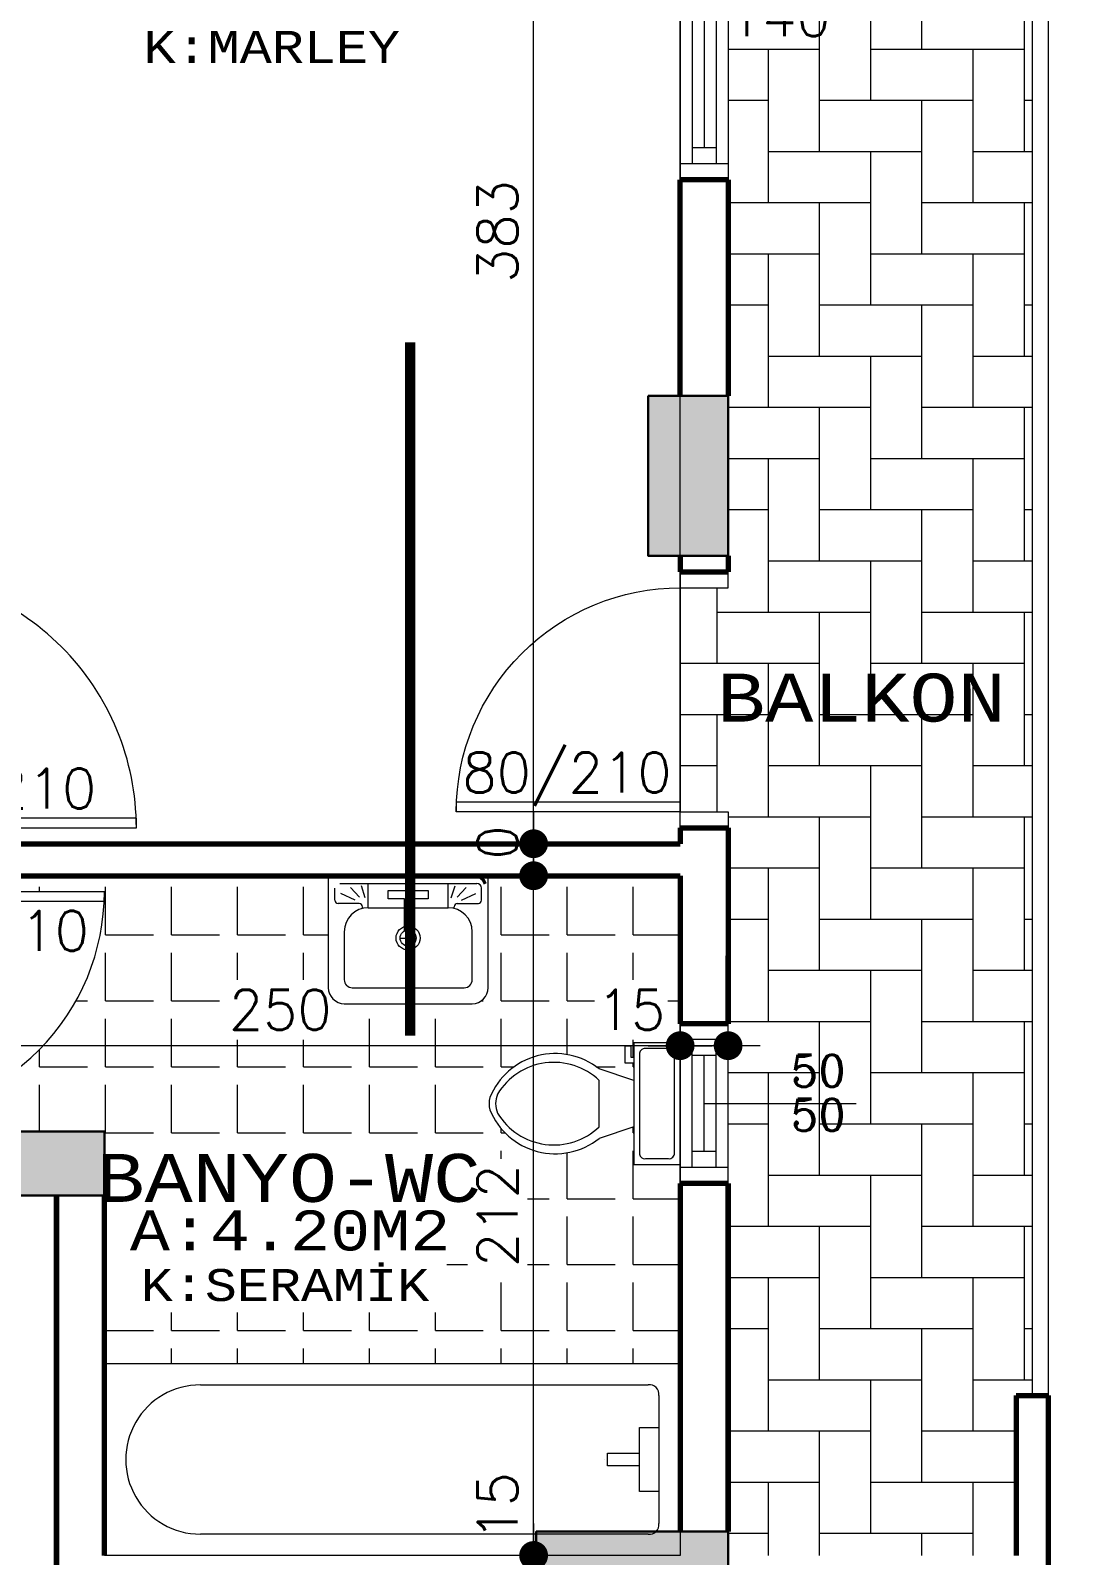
# Model space of a CAD drawing. Header units: millimetres. Extents: x 35860 to 71103, y -11298 to -8385.
# Drawn here: x 45705.3 to 46033.6, y -9990.9 to -9514.2 of the extents above; entities that cross this region are included whole.
import ezdxf
from ezdxf.enums import TextEntityAlignment as Align

# ---------------------------------------------------------------- set-up
doc = ezdxf.new("R2010")
doc.units = ezdxf.units.MM
doc.header["$MEASUREMENT"] = 0
doc.layers.get('0').update_dxf_attribs({"lineweight": 15})
doc.layers.get('Defpoints').update_dxf_attribs({"lineweight": 20})
for name, color, linetype, lineweight in [('02', 2, 'Continuous', 20), ('03_Yazı', 1, 'Continuous', 30), ('05', 4, 'Continuous', 50), ('07', 3, 'Continuous', 70), ('Aks&Tefriş', 5, 'Continuous', 20), ('Kolon', 6, 'Continuous', 30), ('Merd&Balkon', 40, 'Continuous', 20), ('Ölçü', 140, 'Continuous', 20)]:
    doc.layers.add(name, color=color, linetype=linetype, lineweight=lineweight)
doc.layers.add('Lay_X', color=45, linetype='Continuous', lineweight=13, plot=False)
doc.styles.add('0', font='txt.shx')
doc.styles.add('C', font='')
doc.styles.add('C3', font='', dxfattribs={"height": 15})
doc.styles.add('ROMANC', font='romanc', dxfattribs={"height": 0.11})
doc.styles.get('C').set_extended_font_data('Courier New Tur')
doc.styles.get('C3').set_extended_font_data('Courier New Tur')
doc.dimstyles.new('2', dxfattribs={"dimtxt": 12.5, "dimasz": 1, "dimexe": 0, "dimexo": 0, "dimgap": 5, "dimtad": 1, "dimdec": 0, "dimlfac": -1, "dimzin": 12, "dimdsep": 46, "dimtxsty": '0', "dimblk": 'DOT', "dimcen": 2.5, "dimse1": 1, "dimse2": 1, "dimclrd": 256, "dimclrt": 1, "dimadec": 0, "dimazin": 0, "dimtfac": 1, "dimtdec": 0, "dimtmove": 0, "dimatfit": 0, "dimldrblk": 'DOT', "dimfxl": 1, "dimtolj": 1, "dimtzin": 0, "dimlwd": -1, "dimarcsym": 0})
doc.dimstyles.new('_VI80I', dxfattribs={"dimtxt": 15, "dimasz": 1, "dimexe": 0, "dimexo": 100, "dimgap": 5, "dimtad": 1, "dimdec": 0, "dimlfac": -1, "dimzin": 12, "dimdsep": 46, "dimtxsty": '0', "dimblk1": 'DOT80_2', "dimblk2": 'DOT80_1', "dimsah": 1, "dimcen": 2.5, "dimse1": 1, "dimse2": 1, "dimclrd": 256, "dimclrt": 1, "dimadec": 8, "dimazin": 0, "dimtfac": 1, "dimtdec": 0, "dimtmove": 0, "dimatfit": 0, "dimldrblk": 'DOT', "dimfxl": 1, "dimtolj": 1, "dimtzin": 0, "dimlwd": -1, "dimarcsym": 0})

# ---------------------------------------------------------------- blocks, each defined once
blk = doc.blocks.new('P_X_D_1_15-120')
at = {"layer": '02'}
for p, q in [((-60, 0), (60, 0)), ((-55, -15), (-55, 0)), ((55, -15), (55, 0)), ((-55, -3.75), (55, -3.75)), ((-50, -11.25), (-50, -3.75)), ((-5, -11.25), (-5, -3.75)), ((0, -11.25), (0, -3.75)), ((5, -11.25), (5, -3.75)), ((50, -11.25), (50, -3.75)), ((-50, -7.5), (-5, -7.5)), ((0, -7.5), (0, -55)), ((5, -7.5), (50, -7.5)), ((-55, -11.25), (55, -11.25)), ((-60, -15), (60, -15))]:
    blk.add_line(p, q, dxfattribs=at)
at = {"layer": '07'}
for p, q in [((-60, -15), (-60, 0)), ((60, -15), (60, 0))]:
    blk.add_line(p, q, dxfattribs=at)
at = {"layer": '03_Yazı', "style": '0', "flags": 8}
for tag, p in [('120', (-2.5, -20)), ('140', (15.09, -20))]:
    blk.add_attdef(tag, text='', height=12.5, rotation=90, dxfattribs=at).set_placement(p, align=Align.RIGHT)
blk = doc.blocks.new('K_X_D_3_10-80')
at = {"layer": '02'}
blk.add_line((15, 0), (18, 0), dxfattribs=at)
for points in [[(10, 0), (15, 0), (15, 10), (10, 10)], [(90, 0), (85, 0), (85, 10), (90, 10)]]:
    blk.add_lwpolyline(points, dxfattribs=at)
blk.add_lwpolyline([(18, 0), (18, -70), (15, -70), (15, 0), (85, 0, -0.414214), (15, -70)], format="xyb", dxfattribs=at)
at = {"layer": '07'}
for p, q in [((10, 0), (10, 10)), ((90, 0), (90, 10))]:
    blk.add_line(p, q, dxfattribs=at)
at = {"layer": '03_Yazı', "style": '0', "flags": 8}
blk.add_attdef('80/210', text='', height=12.5, rotation=90, dxfattribs=at).set_placement((21, -2.71), align=Align.TOP_RIGHT)
blk = doc.blocks.new('K_X_D_1_10-90')
at = {"layer": '02'}
for points in [[(-100, 0), (-95, 0), (-95, 10), (-100, 10)], [(-10, 0), (-15, 0), (-15, 10), (-10, 10)]]:
    blk.add_lwpolyline(points, dxfattribs=at)
blk.add_lwpolyline([(-15, -80, -0.414214), (-95, 0), (-15, 0), (-15, -80), (-18, -80), (-18, 0)], format="xyb", dxfattribs=at)
at = {"layer": '07'}
for p, q in [((-100, 0), (-100, 10)), ((-10, 0), (-10, 10))]:
    blk.add_line(p, q, dxfattribs=at)
at = {"layer": '03_Yazı', "style": '0', "flags": 8}
blk.add_attdef('90/210', text='', height=12.5, rotation=90, dxfattribs=at).set_placement((-33.5, -5), align=Align.TOP_RIGHT)
blk = doc.blocks.new('DOT')
at = {"color": 0}
blk.add_line((-10, 0), (10, 0), dxfattribs=at)
at = {"color": 0, "const_width": 4.5}
blk.add_lwpolyline([(-2.25, 0, 1), (2.25, 0, 1)], format="xyb", close=True, dxfattribs=at)
blk = doc.blocks.new('*D187')
at = {"layer": 'Defpoints', "color": 0, "transparency": 16777216}
for p in [(45908.41, -9824.67), (45923.41, -9824.67), (45908.41, -9831.55)]:
    blk.add_point(p, dxfattribs=at)
at = {"layer": 'Ölçü', "transparency": 16777216}
for p, q in [((45907.41, -9831.55), (45879.74, -9831.55)), ((45923.41, -9831.55), (45908.41, -9831.55)), ((45924.41, -9831.55), (45925.41, -9831.55))]:
    blk.add_line(p, q, dxfattribs=at)
blk.add_blockref('DOT', (45908.41, -9831.55), dxfattribs=at)
at = {"layer": 'Ölçü', "transparency": 16777216, "rotation": 180}
blk.add_blockref('DOT', (45923.41, -9831.55), dxfattribs=at)
at = {"layer": 'Ölçü', "color": 1, "transparency": 16777216, "insert": (45893.07, -9820.3), "char_height": 12.5, "attachment_point": 5, "style": '0'}
blk.add_mtext('\\A1;15', dxfattribs=at)
blk = doc.blocks.new('*D188')
at = {"layer": 'Defpoints', "color": 0, "transparency": 16777216}
for p in [(45658.41, -9818.42), (45908.41, -9824.67), (45658.41, -9831.55)]:
    blk.add_point(p, dxfattribs=at)
at = {"layer": 'Ölçü', "transparency": 16777216}
blk.add_line((45907.41, -9831.55), (45659.41, -9831.55), dxfattribs=at)
at = {"layer": 'Ölçü', "transparency": 16777216, "rotation": 180}
blk.add_blockref('DOT', (45658.41, -9831.55), dxfattribs=at)
at = {"layer": 'Ölçü', "transparency": 16777216}
blk.add_blockref('DOT', (45908.41, -9831.55), dxfattribs=at)
at = {"layer": 'Ölçü', "color": 1, "transparency": 16777216, "insert": (45783.41, -9820.3), "char_height": 12.5, "attachment_point": 5, "style": '0'}
blk.add_mtext('\\A1;250', dxfattribs=at)
blk = doc.blocks.new('KLOZET')
at = {"layer": 'Aks&Tefriş'}
for p, q in [((17.2, -10.86), (17.2, -3.62)), ((17.2, -10.86), (17.2, -3.62)), ((-18.1, -15.39), (-14.48, -15.39)), ((-18.1, -17.2), (-18.1, -15.39)), ((-18.1, -15.39), (-14.48, -15.39)), ((-18.1, -17.2), (-18.1, -15.39)), ((-12.67, -17.2), (-18.1, -17.2)), ((-12.67, -17.2), (-18.1, -17.2)), ((-14.48, -15.39), (-14.48, -14.48)), ((-14.48, -15.39), (-14.48, -14.48)), ((-12.67, -14.48), (-12.67, -17.2)), ((-12.67, -14.48), (-12.67, -17.2)), ((-7.24, -14.48), (-10.86, -25.34)), ((-7.24, -14.48), (-10.86, -25.34)), ((7.24, -14.48), (10.86, -25.34)), ((7.24, -14.48), (10.86, -25.34)), ((7.24, -25.34), (-7.24, -25.34)), ((7.24, -25.34), (-7.24, -25.34))]:
    blk.add_line(p, q, dxfattribs=at)
blk.add_lwpolyline([(19, -14.48), (19, 0), (-19, 0), (-19, -14.48)], close=True, dxfattribs=at)
blk.add_lwpolyline([(19, -14.48), (19, 0), (-19, 0), (-19, -14.48)], close=True, dxfattribs=at)
for points in [[(-17.2, -3.62), (-17.2, -10.86)], [(-17.2, -3.62), (-17.2, -10.86)], [(15.39, -1.81), (-15.39, -1.81)], [(15.39, -1.81), (-15.39, -1.81)], [(-15.39, -12.67), (15.39, -12.67)], [(-15.39, -12.67), (15.39, -12.67)]]:
    blk.add_lwpolyline(points, dxfattribs=at)
for centre, radius, start, end in [((-15.61, -3.39), 1.6, 81.8699, 188.1301), ((-15.61, -3.39), 1.6, 81.8699, 188.1301), ((15.61, -3.39), 1.6, 351.8699, 98.1301), ((15.61, -3.39), 1.6, 351.8699, 98.1301), ((-15.61, -11.09), 1.6, 171.8699, 278.1301), ((-15.61, -11.09), 1.6, 171.8699, 278.1301), ((15.61, -11.09), 1.6, 261.8699, 8.1301), ((15.61, -11.09), 1.6, 261.8699, 8.1301), ((6.37, -39.06), 22.03, 141.4691, 247.9714), ((6.37, -39.06), 22.03, 141.4691, 247.9714), ((7.6, -39.49), 20.51, 136.3677, 238.9468), ((7.6, -39.49), 20.51, 136.3677, 238.9468), ((-6.37, -39.06), 22.03, 292.0284, 38.5307), ((-6.37, -39.06), 22.03, 292.0284, 38.5307), ((-7.6, -39.49), 20.51, 301.053, 43.6321), ((-7.6, -39.49), 20.51, 301.053, 43.6321), ((0, -50.46), 7.24, 245.7318, 294.2682), ((0, -50.46), 7.24, 245.7318, 294.2682), ((0, -52.49), 7.24, 254.8605, 285.1395), ((0, -52.49), 7.24, 254.8605, 285.1395)]:
    blk.add_arc(centre, radius, start, end, dxfattribs=at)
blk = doc.blocks.new('*D505')
at = {"layer": 'Defpoints', "color": 0, "transparency": 16777216}
for p in [(45862.6, -9990.92), (45908.41, -9990.92), (45908.41, -10005.92)]:
    blk.add_point(p, dxfattribs=at)
at = {"layer": 'Ölçü', "transparency": 16777216}
for p, q in [((45862.6, -9989.92), (45862.6, -9962.26)), ((45862.6, -10005.92), (45862.6, -9990.92)), ((45862.6, -10006.92), (45862.6, -10007.92))]:
    blk.add_line(p, q, dxfattribs=at)
for p, rotation in [((45862.6, -9990.92), 270), ((45862.6, -10005.92), 90)]:
    blk.add_blockref('DOT', p, dxfattribs=dict(at, rotation=rotation))
at = {"layer": 'Ölçü', "color": 1, "transparency": 16777216, "insert": (45851.35, -9975.59), "char_height": 12.5, "attachment_point": 5, "rotation": 90, "style": '0'}
blk.add_mtext('\\A1;15', dxfattribs=at)
blk = doc.blocks.new('*D506')
at = {"layer": 'Defpoints', "color": 0, "transparency": 16777216}
for p in [(45862.6, -9778.42), (45908.41, -9778.42), (45908.41, -9990.92)]:
    blk.add_point(p, dxfattribs=at)
at = {"layer": 'Ölçü', "transparency": 16777216}
blk.add_line((45862.6, -9989.92), (45862.6, -9779.42), dxfattribs=at)
for p, rotation in [((45862.6, -9778.42), 90), ((45862.6, -9990.92), 270)]:
    blk.add_blockref('DOT', p, dxfattribs=dict(at, rotation=rotation))
at = {"layer": 'Ölçü', "color": 1, "transparency": 16777216, "insert": (45851.35, -9884.67), "char_height": 12.5, "attachment_point": 5, "rotation": 90, "style": '0'}
blk.add_mtext('\\A1;212', dxfattribs=at)
blk = doc.blocks.new('*D507')
at = {"layer": 'Defpoints', "color": 0, "transparency": 16777216}
for p in [(45862.6, -9768.42), (45908.41, -9768.42), (45908.41, -9778.42)]:
    blk.add_point(p, dxfattribs=at)
at = {"layer": 'Ölçü', "transparency": 16777216}
for p, q in [((45862.6, -9767.42), (45862.6, -9766.42)), ((45862.6, -9778.42), (45862.6, -9768.42)), ((45862.6, -9779.42), (45862.6, -9780.42))]:
    blk.add_line(p, q, dxfattribs=at)
for p, rotation in [((45862.6, -9768.42), 270), ((45862.6, -9778.42), 90)]:
    blk.add_blockref('DOT', p, dxfattribs=dict(at, rotation=rotation))
at = {"layer": 'Ölçü', "color": 1, "transparency": 16777216, "insert": (45851.35, -9773.42), "char_height": 12.5, "attachment_point": 5, "rotation": 90, "style": '0'}
blk.add_mtext('\\A1;10', dxfattribs=at)
blk = doc.blocks.new('*D508')
at = {"layer": 'Defpoints', "color": 0, "transparency": 16777216}
for p in [(45862.6, -9385.59), (45866.6, -9385.59), (45909.6, -9768.42)]:
    blk.add_point(p, dxfattribs=at)
at = {"layer": 'Ölçü', "transparency": 16777216}
blk.add_line((45862.6, -9767.42), (45862.6, -9386.59), dxfattribs=at)
for p, rotation in [((45862.6, -9385.59), 90), ((45862.6, -9768.42), 270)]:
    blk.add_blockref('DOT', p, dxfattribs=dict(at, rotation=rotation))
at = {"layer": 'Ölçü', "color": 1, "transparency": 16777216, "insert": (45851.35, -9577.01), "char_height": 12.5, "attachment_point": 5, "rotation": 90, "style": '0'}
blk.add_mtext('\\A1;383', dxfattribs=at)
blk = doc.blocks.new('DOT80_2')
at = {"color": 0}
blk.add_line((0, 0), (0, -80), dxfattribs=at)
blk.add_blockref('DOT', (0, 0))
blk = doc.blocks.new('DOT80_1')
at = {"color": 0}
blk.add_line((0, 0), (0, 80), dxfattribs=at)
blk.add_blockref('DOT', (0, 0))
blk = doc.blocks.new('*D827')
at = {"layer": 'Aks&Tefriş', "transparency": 16777216}
blk.add_line((46201.01, -10121.17), (46201.01, -9875.67), dxfattribs=at)
at = {"layer": 'Defpoints', "color": 0, "transparency": 16777216}
for p in [(45923.41, -9874.67), (46201.01, -9874.67), (45923.41, -10122.17)]:
    blk.add_point(p, dxfattribs=at)
at = {"layer": 'Aks&Tefriş', "transparency": 16777216}
for name, p, rotation in [('DOT80_1', (46201.01, -9874.67), 90), ('DOT80_2', (46201.01, -10122.17), 270)]:
    blk.add_blockref(name, p, dxfattribs=dict(at, rotation=rotation))
at = {"layer": 'Aks&Tefriş', "color": 1, "transparency": 16777216, "insert": (46188.51, -9998.42), "char_height": 15, "attachment_point": 5, "rotation": 90, "style": '0'}
blk.add_mtext('\\A1;247', dxfattribs=at)
blk = doc.blocks.new('*D828')
at = {"layer": 'Aks&Tefriş', "transparency": 16777216}
blk.add_line((46201.01, -9873.67), (46201.01, -9825.67), dxfattribs=at)
at = {"layer": 'Defpoints', "color": 0, "transparency": 16777216}
for p in [(45923.41, -9824.67), (46201.01, -9824.67), (45923.41, -9874.67)]:
    blk.add_point(p, dxfattribs=at)
at = {"layer": 'Aks&Tefriş', "transparency": 16777216}
for name, p, rotation in [('DOT80_1', (46201.01, -9824.67), 90), ('DOT80_2', (46201.01, -9874.67), 270)]:
    blk.add_blockref(name, p, dxfattribs=dict(at, rotation=rotation))
at = {"layer": 'Aks&Tefriş', "color": 1, "transparency": 16777216, "insert": (46188.51, -9849.67), "char_height": 15, "attachment_point": 5, "rotation": 90, "style": '0'}
blk.add_mtext('\\A1;50', dxfattribs=at)
blk = doc.blocks.new('*D829')
at = {"layer": 'Aks&Tefriş', "transparency": 16777216}
blk.add_line((46201.01, -9559.92), (46201.01, -9441.92), dxfattribs=at)
at = {"layer": 'Defpoints', "color": 0, "transparency": 16777216}
for p in [(45923.41, -9440.92), (46201.01, -9440.92), (45923.41, -9560.92)]:
    blk.add_point(p, dxfattribs=at)
at = {"layer": 'Aks&Tefriş', "transparency": 16777216}
for name, p, rotation in [('DOT80_1', (46201.01, -9440.92), 90), ('DOT80_2', (46201.01, -9560.92), 270)]:
    blk.add_blockref(name, p, dxfattribs=dict(at, rotation=rotation))
at = {"layer": 'Aks&Tefriş', "color": 1, "transparency": 16777216, "insert": (46188.51, -9500.92), "char_height": 15, "attachment_point": 5, "rotation": 90, "style": '0'}
blk.add_mtext('\\A1;120', dxfattribs=at)
blk = doc.blocks.new('*D1038')
at = {"layer": 'Aks&Tefriş', "transparency": 16777216}
blk.add_line((46201.01, -9823.67), (46201.01, -9764.42), dxfattribs=at)
at = {"layer": 'Defpoints', "color": 0, "transparency": 16777216}
for p in [(45923.41, -9763.42), (46201.01, -9763.42), (45923.41, -9824.67)]:
    blk.add_point(p, dxfattribs=at)
at = {"layer": 'Aks&Tefriş', "transparency": 16777216}
for name, p, rotation in [('DOT80_1', (46201.01, -9763.42), 90), ('DOT80_2', (46201.01, -9824.67), 270)]:
    blk.add_blockref(name, p, dxfattribs=dict(at, rotation=rotation))
at = {"layer": 'Aks&Tefriş', "color": 1, "transparency": 16777216, "insert": (46188.51, -9794.05), "char_height": 15, "attachment_point": 5, "rotation": 90, "style": '0'}
blk.add_mtext('\\A1;61', dxfattribs=at)
blk = doc.blocks.new('*D1039')
at = {"layer": 'Aks&Tefriş', "transparency": 16777216}
blk.add_line((46201.01, -9762.42), (46201.01, -9684.42), dxfattribs=at)
at = {"layer": 'Defpoints', "color": 0, "transparency": 16777216}
for p in [(45923.41, -9683.42), (46201.01, -9683.42), (45923.41, -9763.42)]:
    blk.add_point(p, dxfattribs=at)
at = {"layer": 'Aks&Tefriş', "transparency": 16777216}
for name, p, rotation in [('DOT80_1', (46201.01, -9683.42), 90), ('DOT80_2', (46201.01, -9763.42), 270)]:
    blk.add_blockref(name, p, dxfattribs=dict(at, rotation=rotation))
at = {"layer": 'Aks&Tefriş', "color": 1, "transparency": 16777216, "insert": (46188.51, -9723.42), "char_height": 15, "attachment_point": 5, "rotation": 90, "style": '0'}
blk.add_mtext('\\A1;80', dxfattribs=at)
blk = doc.blocks.new('*D1040')
at = {"layer": 'Aks&Tefriş', "transparency": 16777216}
blk.add_line((46201.01, -9682.42), (46201.01, -9561.92), dxfattribs=at)
at = {"layer": 'Defpoints', "color": 0, "transparency": 16777216}
for p in [(45923.41, -9560.92), (46201.01, -9560.92), (45923.41, -9683.42)]:
    blk.add_point(p, dxfattribs=at)
at = {"layer": 'Aks&Tefriş', "transparency": 16777216}
for name, p, rotation in [('DOT80_1', (46201.01, -9560.92), 90), ('DOT80_2', (46201.01, -9683.42), 270)]:
    blk.add_blockref(name, p, dxfattribs=dict(at, rotation=rotation))
at = {"layer": 'Aks&Tefriş', "color": 1, "transparency": 16777216, "insert": (46188.51, -9622.17), "char_height": 15, "attachment_point": 5, "rotation": 90, "style": '0'}
blk.add_mtext('\\A1;122', dxfattribs=at)
blk = doc.blocks.new('K_X_D_1_15-80')
at = {"layer": '02'}
blk.add_line((-15, 0), (-18, 0), dxfattribs=at)
for points in [[(-90, 0), (-85, 0), (-85, 15), (-90, 15)], [(-10, 0), (-15, 0), (-15, 15), (-10, 15)]]:
    blk.add_lwpolyline(points, dxfattribs=at)
blk.add_lwpolyline([(-18, 0), (-18, -70), (-15, -70, -0.414214), (-85, 0), (-15, 0), (-15, -70)], format="xyb", dxfattribs=at)
at = {"layer": '07'}
for p, q in [((-90, 0), (-90, 15)), ((-10, 0), (-10, 15))]:
    blk.add_line(p, q, dxfattribs=at)
at = {"layer": '03_Yazı', "style": '0', "flags": 8}
blk.add_attdef('80/210', text='', height=12.5, rotation=90, dxfattribs=at).set_placement((-33.5, -2.71), align=Align.TOP_RIGHT)

msp = doc.modelspace()

# ---------------------------------------------------------------- hatches: boundary and pattern name
h = msp.add_hatch()
h.set_pattern_fill('ANSI33', color=256, scale=30, style=0)
h.set_pattern_definition([(45, (-100, 0), (-5.3033009, 5.3033009), []), (45, (-94.697, 0), (-5.3033009, 5.3033009), [3.75, -1.875])])
h.paths.add_polyline_path([(45023.41, -9384.52), (45023.41, -9333.42), (45048.41, -9334.52), (45048.41, -9384.52)])
h.paths.add_polyline_path([(45438.41, -9402.81), (45438.41, -9351.71), (45463.41, -9352.81), (45463.41, -9402.81)])
h.paths.add_polyline_path([(45898.41, -9423.08), (45898.41, -9371.98), (45923.41, -9373.08), (45923.41, -9423.08)])
h.paths.add_polyline_path([(45923.41, -9983.42), (45863.41, -9983.42), (45863.41, -10013.42), (45923.41, -10013.42)])
h.paths.add_polyline_path([(45898.41, -9628.42), (45923.41, -9628.42), (45923.41, -9678.42), (45898.41, -9678.42)])
h.paths.add_polyline_path([(45463.41, -9638.42), (45463.41, -9678.42), (45438.41, -9678.42), (45438.41, -9638.42)])
h.paths.add_polyline_path([(45073.41, -9678.42), (45023.41, -9678.42), (45023.41, -9653.42), (45073.41, -9653.42)])
h.paths.add_polyline_path([(45063.41, -9893.42), (45023.41, -9893.42), (45023.41, -9923.42), (45063.41, -9923.42)])
h.paths.add_polyline_path([(45048.41, -10623.42), (45048.41, -10573.42), (45023.41, -10573.42), (45023.41, -10623.42)])
h.paths.add_polyline_path([(45898.41, -10368.42), (45923.41, -10368.42), (45923.41, -10318.42), (45898.41, -10318.42)])
h.paths.add_polyline_path([(45463.41, -10368.42), (45463.41, -10318.42), (45438.41, -10318.42), (45438.41, -10368.42)])
h.paths.add_polyline_path([(45363.41, -10138.42), (45338.41, -10138.42), (45338.41, -10073.42), (45363.41, -10073.42)])
h.paths.add_polyline_path([(45363.41, -9923.42), (45363.41, -9858.42), (45338.41, -9858.42), (45338.41, -9923.42)])
h.paths.add_polyline_path([(45633.41, -9873.42), (45633.41, -9878.42), (45638.41, -9878.42), (45728.41, -9878.42), (45728.41, -9858.42), (45633.41, -9858.42)])
h.paths.add_polyline_path([(45633.41, -10133.42), (45633.41, -10118.42), (45728.41, -10118.42), (45728.41, -10138.42), (45633.41, -10138.42)])
h.paths.add_polyline_path([(45073.41, -10318.42), (45023.41, -10318.42), (45023.41, -10343.42), (45073.41, -10343.42)])
h.paths.add_polyline_path([(45633.41, -10623.42), (45658.41, -10623.42), (45658.41, -10573.42), (45633.41, -10573.42)])
h.paths.add_polyline_path([(45898.41, -10623.42), (45923.41, -10623.42), (45923.41, -10573.42), (45898.41, -10573.42)])
h.paths.add_polyline_path([(45463.41, -10623.42), (45463.41, -10573.42), (45438.41, -10573.42), (45438.41, -10623.42)])
h = msp.add_hatch()
h.set_pattern_fill('SERAMIK9', color=256, scale=4, style=0, pattern_type=2)
h.set_pattern_definition([(0, (0, 0), (16, 16), [48, -16]), (90, (16, 0), (-16, -16), [48, -16])])
h.paths.add_polyline_path([(46018.41, -9382.27), (45923.41, -9378.09), (45923.41, -9423.08), (45923.41, -9440.92), (45923.41, -9560.92), (45923.41, -9628.42), (45923.41, -9678.42), (45923.41, -9683.42), (45923.41, -9688.42), (45908.41, -9688.42), (45908.41, -9758.42), (45923.41, -9758.42), (45923.41, -9763.42), (45923.41, -9824.67), (45923.41, -9874.67), (45923.41, -9983.42), (45923.41, -9990.92), (46013.41, -9990.92), (46013.41, -9940.92), (46018.41, -9940.92)])
h.paths.add_polyline_path([(45925.28, -9519.14), (45958.62, -9519.14), (45958.62, -9500.39), (45925.28, -9500.39)], flags=24)
h.paths.add_polyline_path([(45925.28, -9501.55), (45958.62, -9501.55), (45958.62, -9482.8), (45925.28, -9482.8)], flags=24)
h.paths.add_polyline_path([(45957.78, -9448.82), (45989.03, -9448.82), (45989.03, -9467.57), (45957.78, -9467.57)], flags=24)
h.paths.add_polyline_path([(45913.86, -9734.61), (46016.28, -9734.61), (46016.28, -9710.95), (45913.86, -9710.95)], flags=24)
h.paths.add_polyline_path([(45941.96, -9846.92), (45963.15, -9846.92), (45963.15, -9831.92), (45941.96, -9831.92)], flags=24)
h.paths.add_polyline_path([(45941.96, -9860.69), (45963.15, -9860.69), (45963.15, -9845.69), (45941.96, -9845.69)], flags=24)

# ---------------------------------------------------------------- linework, layer by layer
for p, q in [((45708.12, -9783.42), (45708.12, -9781.88)), ((45728.75, -9796.88), (45728.75, -9781.88)), ((45749.38, -9796.88), (45749.38, -9781.88)), ((45770, -9796.88), (45770, -9781.88)), ((45790.62, -9796.88), (45790.62, -9781.88)), ((45852.5, -9796.88), (45852.5, -9781.88)), ((45873.12, -9796.88), (45873.12, -9781.88)), ((45893.75, -9796.88), (45893.75, -9781.88)), ((45728.75, -9796.88), (45743.75, -9796.88)), ((45749.38, -9796.88), (45764.38, -9796.88)), ((45770, -9796.88), (45785, -9796.88)), ((45790.62, -9796.88), (45798.41, -9796.88)), ((45852.5, -9796.88), (45867.5, -9796.88)), ((45873.12, -9796.88), (45888.12, -9796.88)), ((45893.75, -9796.88), (45908.41, -9796.88)), ((45728.75, -9817.5), (45728.75, -9802.5)), ((45749.38, -9817.5), (45749.38, -9802.5)), ((45770, -9810.93), (45770, -9802.5)), ((45790.62, -9810.93), (45790.62, -9802.5)), ((45852.5, -9817.5), (45852.5, -9802.5)), ((45873.12, -9817.5), (45873.12, -9802.5)), ((45893.75, -9810.93), (45893.75, -9802.5)), ((45719.55, -9817.5), (45723.12, -9817.5)), ((45728.75, -9817.5), (45743.75, -9817.5)), ((45749.38, -9817.5), (45764.38, -9817.5)), ((45846.3, -9817.5), (45846.88, -9817.5)), ((45852.5, -9817.5), (45867.5, -9817.5)), ((45873.12, -9817.5), (45881.62, -9817.5)), ((45904.53, -9817.5), (45908.41, -9817.5)), ((45728.75, -9838.13), (45728.75, -9823.13)), ((45749.38, -9838.13), (45749.38, -9823.13)), ((45811.25, -9838.13), (45811.25, -9823.13)), ((45831.88, -9838.13), (45831.88, -9823.13)), ((45852.5, -9838.13), (45852.5, -9823.13)), ((45873.12, -9834.34), (45873.12, -9823.13)), ((45770, -9838.13), (45770, -9829.68)), ((45790.62, -9838.13), (45790.62, -9829.68)), ((45893.75, -9835.19), (45893.75, -9829.68)), ((45708.12, -9838.13), (45708.12, -9832.7)), ((45708.12, -9838.13), (45723.12, -9838.13)), ((45728.75, -9838.13), (45743.75, -9838.13)), ((45749.38, -9838.13), (45764.38, -9838.13)), ((45770, -9838.13), (45785, -9838.13)), ((45790.62, -9838.13), (45805.62, -9838.13)), ((45811.25, -9838.13), (45826.25, -9838.13)), ((45831.88, -9838.13), (45846.88, -9838.13)), ((45852.5, -9838.13), (45856.54, -9838.13)), ((45882.16, -9838.13), (45888.12, -9838.13)), ((45893.75, -9838.13), (45893.75, -9837)), ((45893.75, -9838.13), (45893.93, -9838.13)), ((45708.12, -9858.42), (45708.12, -9843.75)), ((45728.75, -9858.75), (45728.75, -9843.75)), ((45749.38, -9858.75), (45749.38, -9843.75)), ((45770, -9858.75), (45770, -9843.75)), ((45790.62, -9858.75), (45790.62, -9843.75)), ((45811.25, -9858.75), (45811.25, -9843.75)), ((45831.88, -9858.75), (45831.88, -9843.75)), ((45852.5, -9858.75), (45852.5, -9857.49)), ((45893.75, -9858.75), (45893.75, -9856.97)), ((45728.75, -9858.75), (45743.75, -9858.75)), ((45749.38, -9858.75), (45764.38, -9858.75)), ((45770, -9858.75), (45785, -9858.75)), ((45790.62, -9858.75), (45805.62, -9858.75)), ((45811.25, -9858.75), (45826.25, -9858.75)), ((45831.88, -9858.75), (45846.88, -9858.75)), ((45852.5, -9858.75), (45853.65, -9858.75)), ((45893.75, -9858.75), (45893.93, -9858.75)), ((45852.5, -9866.96), (45852.5, -9864.38)), ((45873.12, -9879.38), (45873.12, -9865)), ((45893.75, -9879.38), (45893.75, -9864.38)), ((45860.73, -9879.38), (45867.5, -9879.38)), ((45873.12, -9879.38), (45888.12, -9879.38)), ((45893.75, -9879.38), (45908.41, -9879.38)), ((45873.12, -9900), (45873.12, -9885)), ((45893.75, -9900), (45893.75, -9885)), ((45835.45, -9900), (45841.98, -9900)), ((45860.73, -9900), (45867.5, -9900)), ((45873.12, -9900), (45888.12, -9900)), ((45893.75, -9900), (45908.41, -9900)), ((45728.75, -9920.63), (45728.75, -9905.63)), ((45852.5, -9920.63), (45852.5, -9905.63)), ((45873.12, -9920.63), (45873.12, -9905.63)), ((45893.75, -9920.63), (45893.75, -9905.63)), ((45749.38, -9920.63), (45749.38, -9914.96)), ((45770, -9920.63), (45770, -9914.96)), ((45790.62, -9920.63), (45790.62, -9914.96)), ((45811.25, -9920.63), (45811.25, -9914.96)), ((45831.88, -9920.63), (45831.88, -9914.96)), ((45728.75, -9920.63), (45743.75, -9920.63)), ((45749.38, -9920.63), (45764.38, -9920.63)), ((45770, -9920.63), (45785, -9920.63)), ((45790.62, -9920.63), (45805.62, -9920.63)), ((45811.25, -9920.63), (45826.25, -9920.63)), ((45831.88, -9920.63), (45846.88, -9920.63)), ((45852.5, -9920.63), (45867.5, -9920.63)), ((45873.12, -9920.63), (45888.12, -9920.63)), ((45893.75, -9920.63), (45908.41, -9920.63)), ((45728.75, -9930.92), (45728.75, -9926.25)), ((45749.38, -9930.92), (45749.38, -9926.25)), ((45770, -9930.92), (45770, -9926.25)), ((45790.62, -9930.92), (45790.62, -9926.25)), ((45811.25, -9930.92), (45811.25, -9926.25)), ((45831.88, -9930.92), (45831.88, -9926.25)), ((45852.5, -9930.92), (45852.5, -9926.25)), ((45873.12, -9930.92), (45873.12, -9926.25)), ((45893.75, -9930.92), (45893.75, -9926.25))]:
    msp.add_line(p, q)
at = {"layer": '02'}
for p, q in [((45908.41, -9874.67), (45908.41, -9824.67)), ((45923.41, -9874.67), (45923.41, -9824.67)), ((45923.41, -9829.67), (45908.41, -9829.67)), ((45912.16, -9869.67), (45912.16, -9829.67)), ((45919.66, -9869.67), (45919.66, -9829.67)), ((45919.66, -9834.67), (45912.16, -9834.67)), ((45915.91, -9864.67), (45915.91, -9834.67)), ((45915.91, -9849.67), (45963.41, -9849.67)), ((45919.66, -9864.67), (45912.16, -9864.67)), ((45923.41, -9869.67), (45908.41, -9869.67))]:
    msp.add_line(p, q, dxfattribs=at)
at = {"layer": '05', "ltscale": 3}
for p, q in [((45823.01, -9828.34), (45823.01, -9611.69)), ((45823.01, -9828.34), (45823.01, -9611.69)), ((45823.01, -9828.34), (45823.01, -9611.69)), ((45824.01, -9828.34), (45824.01, -9611.69)), ((45824.01, -9828.34), (45824.01, -9611.69)), ((45824.01, -9828.34), (45824.01, -9611.69)), ((45825.01, -9828.34), (45825.01, -9611.69)), ((45825.01, -9828.34), (45825.01, -9611.69)), ((45825.01, -9828.34), (45825.01, -9611.69))]:
    msp.add_line(p, q, dxfattribs=at)
at = {"layer": '07'}
for p, q in [((45908.41, -9628.42), (45908.41, -9560.92)), ((45923.41, -9560.92), (45923.41, -9628.42)), ((45908.41, -9678.42), (45908.41, -9683.42)), ((45923.41, -9678.42), (45923.41, -9683.42)), ((45908.41, -9763.42), (45908.41, -9768.42)), ((45923.41, -9763.42), (45923.41, -9824.67)), ((45658.41, -9768.42), (45908.41, -9768.42)), ((45658.41, -9778.42), (45908.41, -9778.42)), ((45908.41, -9778.42), (45908.41, -9824.67)), ((45923.41, -9824.67), (45923.41, -9803.42)), ((45923.41, -9824.67), (45908.41, -9824.67)), ((45908.41, -9874.67), (45908.41, -9983.42)), ((45923.41, -9874.67), (45908.41, -9874.67)), ((45923.41, -9983.42), (45923.41, -9874.67)), ((45923.41, -9874.67), (45923.41, -9983.42)), ((45923.41, -9983.42), (45923.41, -9874.67)), ((45923.41, -9874.67), (45923.41, -9983.42)), ((45713.41, -9878.42), (45713.41, -10118.42)), ((45713.41, -10118.42), (45713.41, -9878.42)), ((45728.41, -9990.92), (45728.41, -9878.42)), ((46013.41, -9940.92), (46023.41, -9940.92)), ((46013.41, -9940.92), (46013.41, -9990.92)), ((46023.41, -9940.92), (46023.41, -10005.92))]:
    msp.add_line(p, q, dxfattribs=at)
at = {"layer": 'Aks&Tefriş', "linetype": 'Continuous'}
for p, q in [((45798.41, -9778.42), (45848.41, -9778.42)), ((45798.41, -9778.42), (45798.41, -9813.42)), ((45801.99, -9780.81), (45844.83, -9780.81)), ((45808.17, -9785.16), (45805.32, -9782.1)), ((45809.94, -9785.34), (45808.77, -9781.63)), ((45810.91, -9788.42), (45810.91, -9780.81)), ((45835.91, -9788.42), (45835.91, -9780.81)), ((45836.87, -9785.34), (45838.05, -9781.63)), ((45838.65, -9785.16), (45841.49, -9782.1)), ((45848.41, -9813.42), (45848.41, -9778.42)), ((45800.49, -9786.1), (45800.49, -9782.31)), ((45806.77, -9786.06), (45802.29, -9783.94)), ((45840.05, -9786.06), (45844.52, -9783.94)), ((45846.33, -9786.1), (45846.33, -9782.31)), ((45808.07, -9787.1), (45801.49, -9787.1)), ((45809.07, -9788.65), (45809.07, -9788.1)), ((45810.91, -9788.42), (45822.28, -9788.42)), ((45824.65, -9788.42), (45835.91, -9788.42)), ((45837.74, -9788.65), (45837.74, -9788.1)), ((45838.74, -9787.1), (45845.33, -9787.1)), ((45803.41, -9795.92), (45803.41, -9810.92)), ((45843.41, -9810.92), (45843.41, -9795.92)), ((45805.91, -9813.42), (45840.91, -9813.42)), ((45803.41, -9818.42), (45843.41, -9818.42))]:
    msp.add_line(p, q, dxfattribs=at)
at = {"layer": 'Aks&Tefriş'}
for p, q in [((45823.35, -9800.4), (45823.35, -9795.4)), ((45820.85, -9797.9), (45825.85, -9797.9)), ((45895.74, -9970.92), (45895.74, -9950.92)), ((45895.74, -9950.92), (45901.74, -9950.92)), ((45884.74, -9960.92), (45884.74, -9960.92)), ((45885.74, -9958.92), (45895.74, -9958.92)), ((45885.74, -9962.92), (45885.74, -9958.92)), ((45895.74, -9962.92), (45885.74, -9962.92)), ((45901.74, -9970.92), (45895.74, -9970.92))]:
    msp.add_line(p, q, dxfattribs=at)
for points in [[(45822.28, -9795.57), (45822.28, -9785.65), (45817.18, -9785.65), (45817.18, -9783), (45829.64, -9783), (45829.64, -9785.65), (45824.65, -9785.65), (45824.65, -9795.57), (45822.28, -9795.57)], [(45758.41, -9937.59), (45898.41, -9937.59)], [(45901.74, -9940.92), (45901.74, -9980.92)], [(45898.41, -9984.26), (45758.41, -9984.26)]]:
    msp.add_lwpolyline(points, dxfattribs=at)
msp.add_lwpolyline([(45908.41, -9930.92), (45908.41, -9990.92), (45728.41, -9990.92), (45728.41, -9930.92)], close=True, dxfattribs=at)
for radius in [3.75, 2.5]:
    msp.add_circle((45823.35, -9797.9), radius, dxfattribs=at)
at = {"layer": 'Aks&Tefriş', "linetype": 'Continuous'}
for centre, radius, start, end in [((45844.83, -9782.31), 1.5, 0, 90), ((45801.49, -9786.1), 1, 180, 270), ((45845.33, -9786.1), 1, 270, 0), ((45810.91, -9795.92), 7.5, 90, 180), ((45808.07, -9788.1), 1, 0, 90), ((45835.91, -9795.92), 7.5, 0, 90), ((45838.74, -9788.1), 1, 90, 180), ((45803.41, -9813.42), 5, 180, 270), ((45805.91, -9810.92), 2.5, 180, 270), ((45840.91, -9810.92), 2.5, 270, 0), ((45843.41, -9813.42), 5, 270, 0)]:
    msp.add_arc(centre, radius, start, end, dxfattribs=at)
at = {"layer": 'Aks&Tefriş'}
for centre, radius, start, end in [((45758.41, -9960.92), 23.33, 89.9999, 270.0001), ((45898.82, -9940.51), 2.95, 351.8699, 98.1301), ((45898.82, -9981.34), 2.95, 261.8699, 8.1301)]:
    msp.add_arc(centre, radius, start, end, dxfattribs=at)
at = {"layer": 'Kolon'}
for points in [[(45898.41, -9628.42), (45923.41, -9628.42), (45923.41, -9678.42), (45898.41, -9678.42)], [(45633.41, -9873.42), (45633.41, -9878.42), (45638.41, -9878.42), (45728.41, -9878.42), (45728.41, -9858.42), (45633.41, -9858.42), (45633.41, -9858.42)], [(45923.41, -9983.42), (45863.41, -9983.42), (45863.41, -10013.42), (45923.41, -10013.42)]]:
    msp.add_lwpolyline(points, close=True, dxfattribs=at)
at = {"layer": 'Lay_X'}
for points in [[(45658.41, -9376.42), (45658.41, -9768.42), (45908.41, -9768.42), (45908.41, -9387.43)], [(45658.41, -9858.42), (45658.41, -9778.42), (45908.41, -9778.42), (45908.41, -9990.92), (45728.41, -9990.92), (45728.41, -9858.42)]]:
    msp.add_lwpolyline(points, close=True, dxfattribs=at)
at = {"layer": 'Merd&Balkon'}
for p, q in [((46023.41, -9377.49), (46023.41, -9940.92)), ((46018.41, -9382.27), (46018.41, -9940.92))]:
    msp.add_line(p, q, dxfattribs=at)

# ---------------------------------------------------------------- block references
at = {"layer": '02'}
ref = msp.add_blockref('P_X_D_1_15-120', (45908.41, -9500.92), dxfattribs=dict(at, xscale=-1, rotation=90))
ref.add_attrib('120', '120', dxfattribs={"layer": '03_Yazı', "height": 12.5, "style": '0', "flags": 8}).set_placement((45955.49, -9498.42), align=Align.RIGHT)
ref.add_attrib('140', '140', dxfattribs={"layer": '03_Yazı', "height": 12.5, "style": '0', "flags": 8}).set_placement((45955.49, -9516.01), align=Align.RIGHT)
ref = msp.add_blockref('K_X_D_1_10-90', (45658.41, -9778.42), dxfattribs=dict(at, xscale=-1, rotation=90))
ref.add_attrib('90/210', '90/210', dxfattribs={"layer": '03_Yazı', "height": 12.5, "style": '0', "flags": 8}).set_placement((45725.91, -9744.92), align=Align.TOP_RIGHT)
at = {"layer": '02', "rotation": 270.0000000000834}
msp.add_blockref('K_X_D_1_15-80', (45908.41, -9773.42), dxfattribs=at).add_auto_attribs({'80/210': '80/210'})
at = {"layer": '02'}
ref = msp.add_blockref('K_X_D_3_10-80', (45658.41, -9768.42), dxfattribs=dict(at, xscale=-1, rotation=90))
ref.add_attrib('80/210', '80/210', dxfattribs={"layer": '03_Yazı', "height": 12.5, "style": '0', "flags": 8}).set_placement((45723.61, -9789.42), align=Align.TOP_RIGHT)
at = {"layer": 'Aks&Tefriş', "rotation": 270}
msp.add_blockref('KLOZET', (45908.41, -9849.67), dxfattribs=at)

# ---------------------------------------------------------------- texts
at = {"layer": '03_Yazı', "style": 'C3'}
msp.add_text('BALKON', height=15, dxfattribs=at).set_placement((45965.07, -9722.74), align=Align.MIDDLE_CENTER)
at = {"layer": '03_Yazı', "style": 'ROMANC'}
for p in [(45943.03, -9844.42), (45943.03, -9858.19)]:
    msp.add_text('50', height=10, dxfattribs=at).set_placement(p)
at = {"layer": '03_Yazı', "style": 'C', "flags": 12}
for tag, text, height, p in [('K:MARLEY', 'K:MARLEY', 10, (45780.75, -9519.32)), ('BANYO-WC', 'BANYO', 15, (45786.08, -9872.88)), ('K:SERAMİK', 'K:SERAMİK', 10, (45784.88, -9906.37))]:
    msp.add_attdef(tag, text=text, height=height, dxfattribs=at).set_placement(p, align=Align.MIDDLE_CENTER)
at = {"layer": '03_Yazı', "style": 'C'}
msp.add_attdef('A:4.20M2', text='A:10.00m2', height=12.5, dxfattribs=at).set_placement((45786.48, -9889.31), align=Align.MIDDLE_CENTER)

# ---------------------------------------------------------------- dimensions: what is measured, and where the dimension line sits
at = {"layer": 'Aks&Tefriş'}
for base, p1, p2, picture, middle in [((46201.01, -9440.92), (45923.41, -9560.92), (45923.41, -9440.92), '*D829', (46188.51, -9500.92)), ((46201.00926978, -9560.92189481), (45923.40804088, -9683.42189481), (45923.40804088, -9560.92189481), '*D1040', (46188.50926978, -9622.17189481)), ((46201.01, -9683.42), (45923.41, -9763.42), (45923.41, -9683.42), '*D1039', (46188.51, -9723.42)), ((46201.01, -9763.42), (45923.41, -9824.67), (45923.41, -9763.42), '*D1038', (46188.51, -9794.05)), ((46201.01, -9824.67), (45923.41, -9874.67), (45923.41, -9824.67), '*D828', (46188.51, -9849.67)), ((46201.00926978, -9874.67189481), (45923.40804088, -10122.17189481), (45923.40804088, -9874.67189481), '*D827', (46188.50926978, -9998.42189481))]:
    dim = msp.add_linear_dim(base=base, p1=p1, p2=p2, angle=90, dimstyle='_VI80I', override={"dimtmove": 1}, dxfattribs=at)
    dim.commit()
    dim.dimension.update_dxf_attribs({"geometry": picture, "text_midpoint": middle})
at = {"layer": 'Ölçü'}
dim = msp.add_linear_dim(base=(45862.6, -9385.59), p1=(45909.6, -9768.42), p2=(45866.6, -9385.59), angle=90, dimstyle='2', override={"dimtmove": 1}, dxfattribs=at)
dim.commit()
dim.dimension.update_dxf_attribs({"geometry": '*D508', "text_midpoint": (45851.35, -9577.01)})
dim = msp.add_linear_dim(base=(45862.6, -9768.42), p1=(45908.41, -9778.42), p2=(45908.41, -9768.42), angle=90, dimstyle='2', dxfattribs=at)
dim.commit()
dim.dimension.update_dxf_attribs({"geometry": '*D507', "text_midpoint": (45862.6, -9773.42), "dimtype": 160})
for base, p1, p2, angle, picture, middle in [((45862.60265097, -9778.42189481), (45908.40804088, -9990.92189481), (45908.40804088, -9778.42189481), 90, '*D506', (45851.35265097, -9884.67189481)), ((45658.41, -9831.55), (45908.41, -9824.67), (45658.41, -9818.42), 180, '*D188', (45783.41, -9820.3)), ((45908.41, -9831.55), (45923.41, -9824.67), (45908.41, -9824.67), 180, '*D187', (45893.07, -9820.3)), ((45862.6, -9990.92), (45908.41, -10005.92), (45908.41, -9990.92), 90, '*D505', (45851.35, -9975.59))]:
    dim = msp.add_linear_dim(base=base, p1=p1, p2=p2, angle=angle, dimstyle='2', dxfattribs=at)
    dim.commit()
    dim.dimension.update_dxf_attribs({"geometry": picture, "text_midpoint": middle})

doc.saveas('drawing.dxf')
